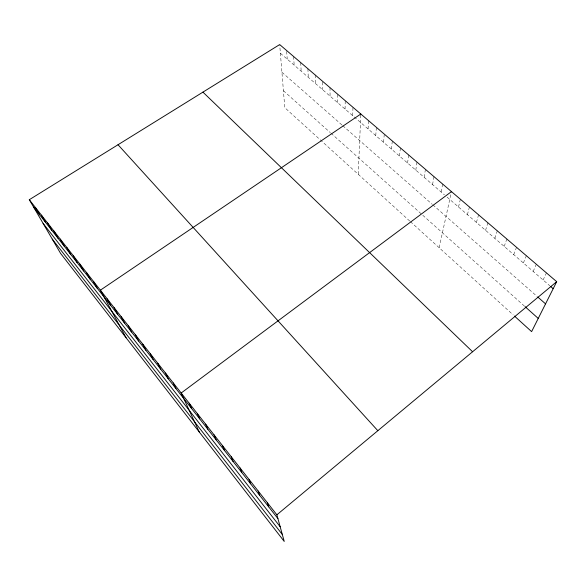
<?xml version="1.0" encoding="UTF-8"?>
<svg xmlns="http://www.w3.org/2000/svg" width="586" height="586" viewBox="0 0 586 586"><rect width="100%" height="100%" fill="white"/><g stroke="black" fill="none" stroke-linecap="round" stroke-linejoin="round"><path stroke-width="0.44" stroke-dasharray="2.93 2.2" d="M337.521 102.572L337.565 94.119M345.073 109.084L345.213 100.667M352.713 115.684L352.962 107.304M358.229 174.306L360.815 114.021M368.067 128.935L368.535 120.628M375.773 135.586L376.351 127.316M383.581 142.317L384.204 134.919M391.485 149.137L392.29 140.962M399.484 156.052L400.414 147.914M407.592 163.047L408.647 154.96M415.804 170.13L416.983 162.095M424.125 177.316L425.436 169.332M432.556 184.59L433.999 176.657M441.097 191.959L442.672 184.085M439.148 247.724L451.469 191.615M458.523 207.005L460.384 199.247M467.416 214.674L469.423 206.983M476.425 222.453L478.579 214.82M485.56 230.335L487.874 222.775M494.818 238.326L497.294 230.833M504.209 246.428L506.846 239.015M513.732 254.646L516.53 247.307M523.386 262.975L526.36 255.716M533.172 271.428L536.329 264.249M543.105 279.998L546.438 272.9M280.386 53.26L444.422 194.83M447.089 197.13L549.822 285.792M281.925 72.246L342.099 125.111M342.766 125.697L432.175 204.25M432.864 204.851L537.179 296.501M283.419 90.713L330.336 132.641M330.973 133.212L524.367 306.031M409.76 221.061L284.789 107.663L279.749 45.444M410.39 221.625L513.16 314.88M286.671 51.37L287.228 59.164M293.623 56.505L294.15 65.141M300.721 62.577L301.16 71.184M307.906 68.73L308.251 77.308M315.18 74.957L315.436 83.512M322.564 82.113L322.71 89.783M330.006 87.651L330.072 96.141"/><path stroke-width="0.88" d="M29.3 199.716L276.87 514.816L284.232 541.427L60.578 253.386L29.3 199.716L279.683 44.573L556.7 281.683L531.612 331.625L514.464 316.066M276.87 514.816L556.7 281.683M451.469 191.615L181.169 393.016L199.269 432.007M360.815 114.021L100.374 290.173L126.085 337.748M550.496 286.378L553.177 288.693M537.823 297.065L545.559 303.863M525.027 306.61L538.241 318.425M202.932 92.134L472.594 351.761M118.02 144.742L377.838 430.695M33.644 207.173L277.918 518.603M43.1 223.398L280.167 526.741M52.242 239.081L282.305 534.476M35.321 207.385L39.606 214.776M41.423 215.15L45.657 222.482M47.613 223.032L51.78 230.298M53.89 231.016L57.992 238.216M60.248 239.11L64.292 246.245M66.701 247.321L70.672 254.383M73.243 255.65L77.147 262.638M79.879 264.096L83.71 271.003M86.611 272.666L90.369 279.493M93.445 281.361L97.122 288.1M107.194 298.86L110.71 305.423M114.116 307.665L117.544 314.14M121.134 316.601L124.481 322.981M128.253 325.67L131.513 331.954M135.483 334.862L138.648 341.052M142.816 344.202L145.892 350.281M150.258 353.673L153.232 359.643M157.81 363.283L160.689 369.143M165.479 373.048L168.255 378.79M173.266 382.958L175.932 388.577M189.197 403.234L191.637 408.603M197.35 413.613L199.672 418.844M205.635 424.147L207.825 429.245M214.044 434.856L216.109 439.808M222.585 445.734L224.526 450.531M231.272 456.78L233.074 461.431M240.092 468.016L241.754 472.499M249.065 479.429L250.581 483.75M258.177 491.031L259.539 495.177M267.443 502.825L268.652 506.795"/></g></svg>
